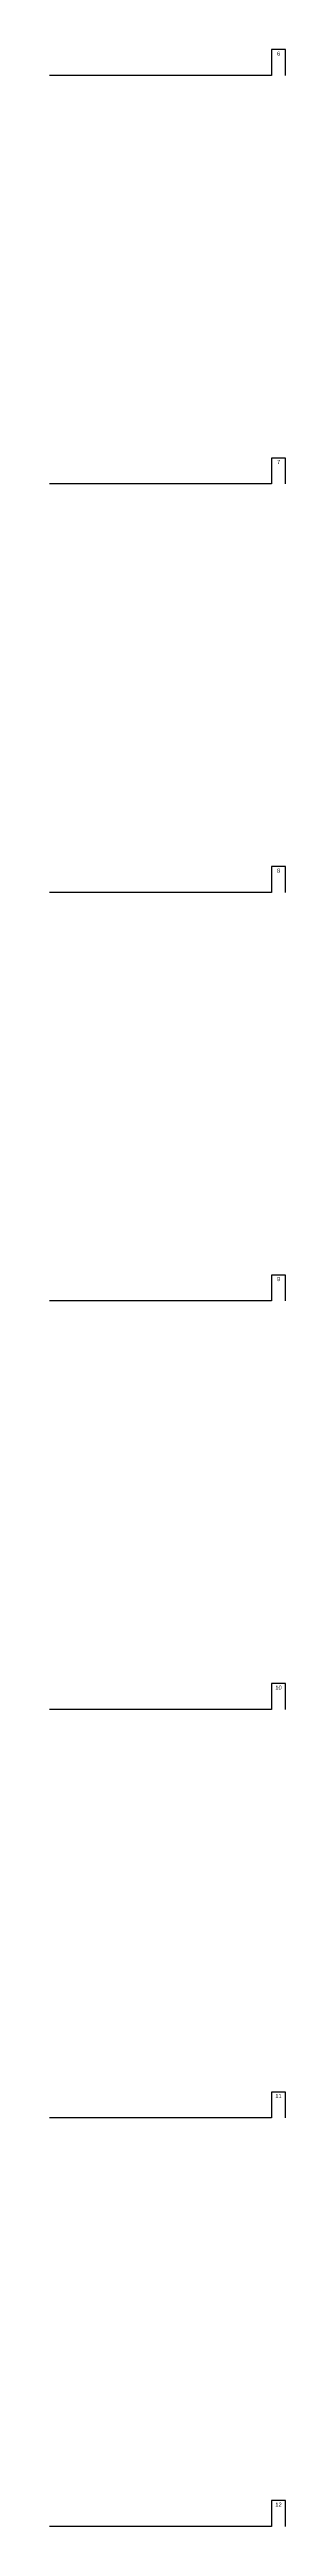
# Model space of a CAD drawing. Header units: millimetres. Extents: x -4379 to 694, y -18291 to 2656.
# Drawn here: x -144 to 0, y -2541 to -1025 of the extents above; entities that cross this region are included whole.
import ezdxf
from ezdxf.enums import TextEntityAlignment as Align

# ---------------------------------------------------------------- set-up
doc = ezdxf.new("R2010")
doc.units = ezdxf.units.MM
doc.layers.add('Def_model', color=7, linetype='Continuous', plot=False)
doc.styles.add('Arial', font='arial.ttf', dxfattribs={"height": 2.5})

msp = doc.modelspace()

# ---------------------------------------------------------------- linework, layer by layer
at = {"layer": 'Def_model', "color": 1, "lineweight": 30}
for points in [[(0, -1040.66), (0, -1024.795), (-8.453, -1024.795), (-8.453, -1040.66), (-144.31, -1040.66)], [(0, -1290.66), (0, -1274.795), (-8.453, -1274.795), (-8.453, -1290.66), (-144.31, -1290.66)], [(0, -1540.66), (0, -1524.795), (-8.453, -1524.795), (-8.453, -1540.66), (-144.31, -1540.66)], [(0, -1790.66), (0, -1774.795), (-8.453, -1774.795), (-8.453, -1790.66), (-144.31, -1790.66)], [(0, -2040.66), (0, -2024.795), (-8.453, -2024.795), (-8.453, -2040.66), (-144.31, -2040.66)], [(0, -2290.66), (0, -2274.795), (-8.453, -2274.795), (-8.453, -2290.66), (-144.31, -2290.66)], [(0, -2540.66), (0, -2524.795), (-8.453, -2524.795), (-8.453, -2540.66), (-144.31, -2540.66)]]:
    msp.add_lwpolyline(points, dxfattribs=at)

# ---------------------------------------------------------------- texts
at = {"layer": 'Def_model', "color": 1, "style": 'Arial'}
for s, p in [('6', (-4.214, -1027.279)), ('7', (-4.214, -1277.279)), ('8', (-4.214, -1527.279)), ('9', (-4.214, -1777.279)), ('10', (-4.214, -2027.279)), ('11', (-4.214, -2277.279)), ('12', (-4.214, -2527.279))]:
    msp.add_text(s, height=2.5, dxfattribs=at).set_placement(p, align=Align.MIDDLE_CENTER)

doc.saveas('drawing.dxf')
